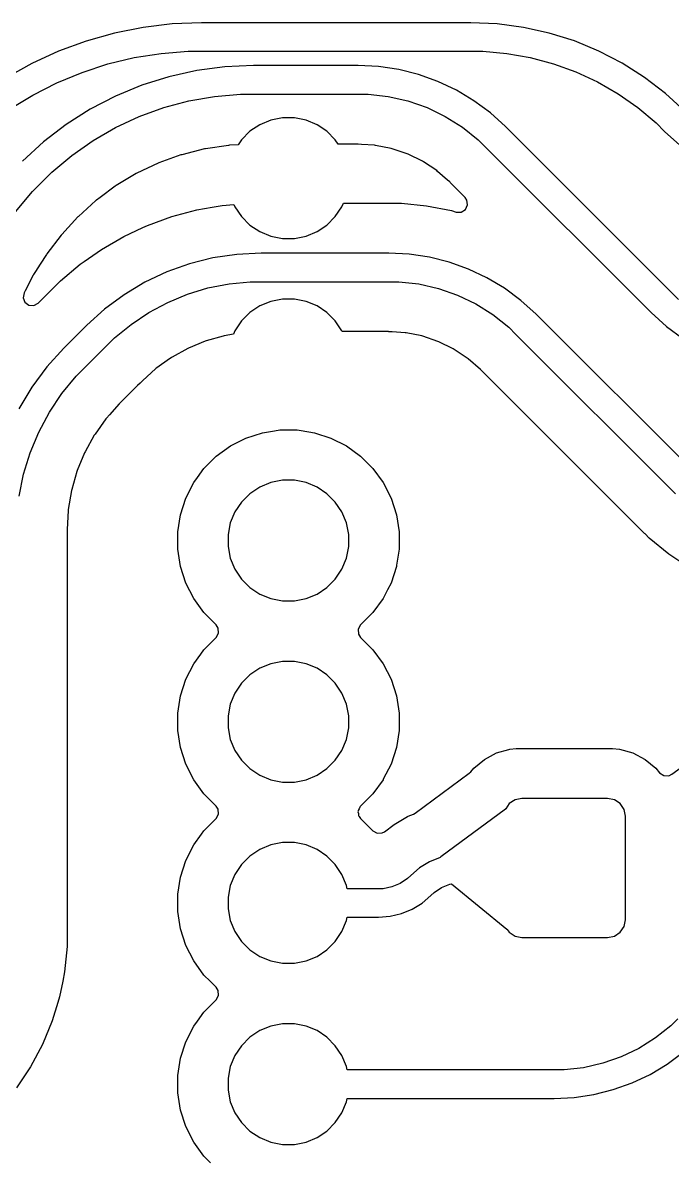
# Model space of a CAD drawing. Extents: x 86.9 to 125.9, y -129.9 to -70.9.
# Drawn here: x 95.08 to 104.18, y -86.85 to -70.9 of the extents above; entities that cross this region are included whole.
import ezdxf

# ---------------------------------------------------------------- set-up
doc = ezdxf.new("R2010")
doc.units = 0
doc.layers.add('BLACK', color=7, linetype='CONTINUOUS')

msp = doc.modelspace()

# ---------------------------------------------------------------- linework, layer by layer
at = {"layer": 'BLACK', "linetype": 'Continuous'}
for p, q in [((97.175209, -70.917139), (96.76692, -70.965461)), ((97.58603, -70.901), (97.175209, -70.917139)), ((101.357281, -70.901), (97.58603, -70.901)), ((101.357829, -70.901053), (101.357281, -70.901)), ((101.726462, -70.917147), (101.357829, -70.901053)), ((102.092834, -70.965379), (101.726462, -70.917147)), ((96.36368, -71.045668), (95.967977, -71.157266)), ((96.76692, -70.965461), (96.36368, -71.045668)), ((102.453608, -71.04536), (102.092834, -70.965379)), ((102.806039, -71.156479), (102.453608, -71.04536)), ((95.967977, -71.157266), (95.582249, -71.299567)), ((103.147444, -71.297892), (102.806039, -71.156479)), ((95.582249, -71.299567), (95.208875, -71.471693)), ((96.272294, -71.478974), (96.641819, -71.39026)), ((96.641819, -71.39026), (97.017164, -71.330813)), ((97.017164, -71.330813), (97.396017, -71.300999)), ((97.396017, -71.300999), (97.586029, -71.301)), ((97.586029, -71.301), (97.58603, -71.300999)), ((97.58603, -71.300999), (97.58603, -71.301)), ((97.58603, -71.301), (101.357281, -71.301)), ((101.357281, -71.301), (101.357282, -71.300999)), ((101.357282, -71.300999), (101.357282, -71.301)), ((101.357282, -71.301), (101.357282, -71.30103)), ((101.357282, -71.30103), (101.52476, -71.30103)), ((101.52476, -71.30103), (101.858442, -71.330222)), ((101.858442, -71.330222), (102.18831, -71.388385)), ((102.18831, -71.388385), (102.511854, -71.475077)), ((103.475225, -71.468523), (103.147444, -71.297892)), ((95.208875, -71.471693), (94.850158, -71.672583)), ((95.559773, -71.741834), (95.91087, -71.596406)), ((95.91087, -71.596406), (96.272294, -71.478974)), ((97.516121, -71.571463), (97.126684, -71.657799)), ((97.911601, -71.519398), (97.516121, -71.571463)), ((98.310113, -71.502), (97.911601, -71.519398)), ((99.77602, -71.502), (98.310113, -71.502)), ((99.776021, -71.502), (99.77602, -71.502)), ((100.062307, -71.51606), (99.776021, -71.501994)), ((99.776021, -71.501994), (99.776021, -71.502)), ((100.345836, -71.558119), (100.062307, -71.51606)), ((100.623876, -71.627766), (100.345836, -71.558119)), ((102.511854, -71.475077), (102.82661, -71.589637)), ((102.82661, -71.589637), (103.130185, -71.731195)), ((103.786886, -71.667072), (103.475225, -71.468523)), ((95.221168, -71.91436), (95.559773, -71.741834)), ((97.126684, -71.657799), (96.746254, -71.777747)), ((100.893752, -71.72433), (100.623876, -71.627766)), ((101.152863, -71.846882), (100.893752, -71.72433)), ((103.130185, -71.731195), (103.420266, -71.898673)), ((104.080057, -71.892029), (103.786886, -71.667072)), ((94.897144, -72.112921), (95.221168, -71.91436)), ((96.746254, -71.777747), (96.377725, -71.930396)), ((97.764984, -71.933753), (98.127941, -71.901999)), ((98.127941, -71.901999), (98.310112, -71.902)), ((98.310112, -71.902), (98.310113, -71.901999)), ((98.310113, -71.901999), (98.310113, -71.902)), ((98.310113, -71.902), (99.776019, -71.902)), ((99.776019, -71.902), (99.77602, -71.902)), ((99.77602, -71.902), (99.776081, -71.901994)), ((99.776081, -71.901994), (99.917582, -71.901995)), ((99.917582, -71.901995), (100.19893, -71.933697)), ((101.398714, -71.99424), (101.152863, -71.846882)), ((103.420266, -71.898673), (103.694647, -72.090795)), ((104.352505, -72.141679), (104.080057, -71.892029)), ((96.377725, -71.930396), (96.023903, -72.114584)), ((97.054247, -72.091318), (97.406175, -71.99702)), ((97.406175, -71.99702), (97.764984, -71.933753)), ((100.19893, -71.933697), (100.474958, -71.9967)), ((100.474958, -71.9967), (100.742197, -72.090212)), ((101.628939, -72.164986), (101.398714, -71.99424)), ((96.023903, -72.114584), (95.687481, -72.328908)), ((96.381668, -72.369908), (96.711876, -72.21593)), ((96.711876, -72.21593), (97.054247, -72.091318)), ((98.717685, -72.234093), (98.554258, -72.266601)), ((98.884315, -72.234093), (98.717685, -72.234093)), ((99.047742, -72.266601), (98.884315, -72.234093)), ((100.742197, -72.090212), (100.997286, -72.213057)), ((100.997286, -72.213057), (101.237017, -72.36369)), ((101.84131, -72.357466), (101.628939, -72.164986)), ((103.694647, -72.090795), (103.951239, -72.306101)), ((95.687481, -72.328908), (95.371018, -72.571738)), ((96.066137, -72.55208), (96.381668, -72.369908)), ((98.400313, -72.330367), (98.261766, -72.422941)), ((98.554258, -72.266601), (98.400313, -72.330367)), ((99.201687, -72.330367), (99.047742, -72.266601)), ((99.340234, -72.422941), (99.201687, -72.330367)), ((101.237017, -72.36369), (101.458375, -72.540218)), ((101.84132, -72.357475), (101.84131, -72.357466)), ((104.165522, -74.681678), (101.84132, -72.357475)), ((103.951239, -72.306101), (104.069664, -72.424525)), ((95.767685, -72.761058), (96.066137, -72.55208)), ((98.143941, -72.540766), (98.095653, -72.613034)), ((98.261766, -72.422941), (98.143941, -72.540766)), ((99.458059, -72.540766), (99.340234, -72.422941)), ((99.499308, -72.6025), (99.458059, -72.540766)), ((101.458375, -72.540218), (101.558476, -72.640318)), ((104.069664, -72.424525), (104.069665, -72.424525)), ((104.069665, -72.424525), (104.06967, -72.424527)), ((104.06967, -72.424527), (104.282044, -72.617014)), ((95.371018, -72.571738), (95.076924, -72.841226)), ((97.626864, -72.67069), (97.308171, -72.750518)), ((97.638797, -72.668316), (97.626864, -72.67069)), ((97.963779, -72.62011), (97.638797, -72.668316)), ((97.975881, -72.618918), (97.963779, -72.62011)), ((98.095653, -72.613034), (97.975881, -72.618918)), ((99.772052, -72.6025), (99.499308, -72.6025)), ((99.780162, -72.602766), (99.772052, -72.6025)), ((99.826187, -72.605782), (99.780162, -72.602766)), ((100.005501, -72.617536), (99.826187, -72.605782)), ((100.021573, -72.619652), (100.005501, -72.617536)), ((100.239174, -72.662936), (100.021573, -72.619652)), ((100.254827, -72.667131), (100.239174, -72.662936)), ((100.464917, -72.738448), (100.254827, -72.667131)), ((101.558476, -72.640318), (101.558477, -72.640318)), ((101.558477, -72.640318), (103.882681, -74.964521)), ((95.488582, -72.995254), (95.767685, -72.761058)), ((96.975967, -72.869381), (96.678959, -73.009855)), ((96.987187, -72.864734), (96.975967, -72.869381)), ((97.296541, -72.754045), (96.987187, -72.864734)), ((97.308171, -72.750518), (97.296541, -72.754045)), ((100.479889, -72.74465), (100.464917, -72.738448)), ((100.678872, -72.842778), (100.479889, -72.74465)), ((100.692912, -72.850885), (100.678872, -72.842778)), ((100.877379, -72.974141), (100.692912, -72.850885)), ((95.359779, -73.124057), (95.488582, -72.995254)), ((96.668242, -73.015583), (96.386447, -73.184485)), ((96.678959, -73.009855), (96.668242, -73.015583)), ((100.890233, -72.984003), (100.877379, -72.974141)), ((101.029578, -73.106205), (100.890233, -72.984003)), ((95.216544, -73.267292), (95.359767, -73.124077)), ((95.359766, -73.124076), (95.359768, -73.124073)), ((95.359767, -73.124077), (95.359766, -73.124076)), ((95.359768, -73.124073), (95.35977, -73.124072)), ((95.35977, -73.124071), (95.359779, -73.124057)), ((95.35977, -73.124072), (95.35977, -73.124071)), ((96.376332, -73.191243), (96.164156, -73.348603)), ((96.386447, -73.184485), (96.376332, -73.191243)), ((101.060102, -73.132974), (101.029578, -73.106205)), ((101.066024, -73.138521), (101.060102, -73.132974)), ((101.276106, -73.348603), (101.066024, -73.138521)), ((94.956153, -73.577597), (95.216544, -73.267292)), ((96.164156, -73.348603), (96.112439, -73.386959)), ((101.301675, -73.385781), (101.276106, -73.348603)), ((96.103033, -73.394679), (95.859397, -73.615498)), ((96.112439, -73.386959), (96.103033, -73.394679)), ((97.517653, -73.525108), (97.733306, -73.48708)), ((97.733306, -73.48708), (97.874856, -73.462119)), ((97.874856, -73.462119), (98.037772, -73.447863)), ((98.037772, -73.447863), (98.051367, -73.480687)), ((98.051367, -73.480687), (98.143941, -73.619234)), ((99.458059, -73.619234), (99.550633, -73.480687)), ((99.550633, -73.480687), (99.571421, -73.4305)), ((99.571421, -73.4305), (100.153657, -73.4305)), ((100.153657, -73.4305), (100.153678, -73.430494)), ((100.153678, -73.430494), (100.382924, -73.430494)), ((100.382924, -73.430494), (100.737017, -73.465372)), ((100.737017, -73.465372), (100.737029, -73.465374)), ((100.737029, -73.465374), (101.085977, -73.534787)), ((101.28141, -73.51832), (101.311001, -73.455026)), ((101.311001, -73.455026), (101.301675, -73.385781)), ((95.85125, -73.6236), (95.62661, -73.868739)), ((95.859397, -73.615498), (95.85125, -73.6236)), ((96.826466, -73.743046), (97.16728, -73.618995)), ((97.16728, -73.618995), (97.167311, -73.618986)), ((97.167311, -73.618986), (97.517636, -73.525112)), ((97.517636, -73.525112), (97.517646, -73.525109)), ((97.517646, -73.525109), (97.517653, -73.525108)), ((98.143941, -73.619234), (98.261766, -73.737059)), ((99.340234, -73.737059), (99.458059, -73.619234)), ((101.085977, -73.534787), (101.085982, -73.534788)), ((101.085982, -73.534788), (101.085985, -73.534789)), ((101.085985, -73.534789), (101.15243, -73.554945)), ((101.15243, -73.554945), (101.222297, -73.555568)), ((101.222297, -73.555568), (101.28141, -73.51832)), ((96.497725, -73.896344), (96.762371, -73.772934)), ((96.762371, -73.772934), (96.82646, -73.743048)), ((96.82646, -73.743048), (96.826466, -73.743046)), ((98.261766, -73.737059), (98.400313, -73.829633)), ((98.400313, -73.829633), (98.554258, -73.893399)), ((99.047742, -73.893399), (99.201687, -73.829633)), ((99.201687, -73.829633), (99.340234, -73.737059)), ((95.619656, -73.877026), (95.417077, -74.141018)), ((95.62661, -73.868739), (95.619656, -73.877026)), ((96.183605, -74.077705), (96.497725, -73.896344)), ((98.554258, -73.893399), (98.717685, -73.925907)), ((98.717685, -73.925907), (98.884315, -73.925907)), ((98.884315, -73.925907), (99.047742, -73.893399)), ((95.417077, -74.141018), (95.410872, -74.14988)), ((95.940784, -74.247734), (96.183605, -74.077705)), ((98.079079, -74.147632), (97.743858, -74.197361)), ((98.417561, -74.131), (98.079079, -74.147632)), ((98.417562, -74.131), (98.417561, -74.131)), ((98.417563, -74.131), (98.417562, -74.131)), ((100.205019, -74.131), (98.417563, -74.131)), ((100.20502, -74.131), (100.205019, -74.131)), ((100.491306, -74.14506), (100.20502, -74.130994)), ((100.20502, -74.130994), (100.20502, -74.131)), ((100.774835, -74.187119), (100.491306, -74.14506)), ((95.323255, -74.287404), (95.257626, -74.390417)), ((95.410872, -74.14988), (95.323255, -74.287404)), ((95.608629, -74.518908), (95.886483, -74.285757)), ((95.886483, -74.285757), (95.940784, -74.247734)), ((97.415125, -74.279708), (97.096047, -74.39388)), ((97.743858, -74.197361), (97.415125, -74.279708)), ((101.052876, -74.256766), (100.774835, -74.187119)), ((101.322751, -74.35333), (101.052876, -74.256766)), ((95.226671, -74.439882), (95.113393, -74.657477)), ((95.230697, -74.435291), (95.226671, -74.439882)), ((95.232079, -74.430515), (95.230697, -74.435291)), ((95.257626, -74.390417), (95.232079, -74.430515)), ((97.096047, -74.39388), (96.789695, -74.538778)), ((101.581862, -74.475881), (101.322751, -74.35333)), ((95.295836, -74.831663), (95.54718, -74.580319)), ((95.54718, -74.580319), (95.547598, -74.579939)), ((95.547598, -74.579939), (95.608629, -74.518908)), ((96.789695, -74.538778), (96.499021, -74.713005)), ((97.387704, -74.706027), (97.674782, -74.61894)), ((97.674782, -74.61894), (97.969014, -74.56041)), ((97.969014, -74.56041), (98.267567, -74.531002)), ((98.267567, -74.531002), (98.417565, -74.531)), ((98.417565, -74.531), (100.205018, -74.531)), ((100.205018, -74.531), (100.205019, -74.531)), ((100.205019, -74.531), (100.20508, -74.530994)), ((100.20508, -74.530994), (100.346581, -74.530995)), ((100.346581, -74.530995), (100.627929, -74.562697)), ((100.627929, -74.562697), (100.903958, -74.6257)), ((100.903958, -74.6257), (101.171197, -74.719212)), ((101.827714, -74.623239), (101.581862, -74.475881)), ((102.057938, -74.793985), (101.827714, -74.623239)), ((95.098167, -74.686723), (95.08467, -74.755277)), ((95.08467, -74.755277), (95.11038, -74.820245)), ((95.113393, -74.657477), (95.098167, -74.686723)), ((96.499021, -74.713005), (96.226825, -74.914884)), ((97.110544, -74.820834), (97.387704, -74.706027)), ((98.717685, -74.774093), (98.554258, -74.806601)), ((98.884315, -74.774093), (98.717685, -74.774093)), ((99.047742, -74.806601), (98.884315, -74.774093)), ((101.171197, -74.719212), (101.426286, -74.842057)), ((104.165525, -74.681681), (104.165522, -74.681678)), ((104.165526, -74.681681), (104.165525, -74.681681)), ((104.265626, -74.781781), (104.165526, -74.681681)), ((95.11038, -74.820245), (95.167132, -74.860999)), ((95.167132, -74.860999), (95.236908, -74.864602)), ((95.236908, -74.864602), (95.295836, -74.831663)), ((96.226825, -74.914884), (95.976132, -75.142102)), ((96.845971, -74.962255), (97.110544, -74.820834)), ((98.400313, -74.870367), (98.261766, -74.962941)), ((98.554258, -74.806601), (98.400313, -74.870367)), ((99.201687, -74.870367), (99.047742, -74.806601)), ((99.340234, -74.962941), (99.201687, -74.870367)), ((101.426286, -74.842057), (101.666017, -74.99269)), ((102.270318, -74.986475), (102.057938, -74.793985)), ((96.596535, -75.128926), (96.845971, -74.962255)), ((98.143941, -75.080766), (98.051367, -75.219313)), ((98.261766, -74.962941), (98.143941, -75.080766)), ((99.458059, -75.080766), (99.340234, -74.962941)), ((99.550633, -75.219313), (99.458059, -75.080766)), ((101.666017, -74.99269), (101.887375, -75.169217)), ((102.270321, -74.986477), (102.270318, -74.986474)), ((102.270318, -74.986474), (102.270318, -74.986475)), ((104.505522, -77.221678), (102.270321, -74.986477)), ((103.882681, -74.964521), (103.882683, -74.964525)), ((103.882683, -74.964525), (103.882683, -74.964524)), ((103.882683, -74.964524), (104.095063, -75.157013)), ((95.975704, -75.142454), (95.656546, -75.461611)), ((95.975706, -75.142451), (95.975704, -75.142454)), ((95.975707, -75.142451), (95.975706, -75.142451)), ((95.975708, -75.14245), (95.975707, -75.142451)), ((95.976132, -75.142102), (95.975708, -75.14245)), ((96.364635, -75.319245), (96.596535, -75.128926)), ((98.051367, -75.219313), (98.031563, -75.267125)), ((99.555681, -75.2315), (99.550633, -75.219313)), ((100.201052, -75.2315), (99.555681, -75.2315)), ((100.209162, -75.231766), (100.201052, -75.2315)), ((100.255187, -75.234782), (100.209162, -75.231766)), ((100.434501, -75.246536), (100.255187, -75.234782)), ((100.450573, -75.248652), (100.434501, -75.246536)), ((100.668173, -75.291936), (100.450573, -75.248652)), ((101.887375, -75.169217), (101.987476, -75.269318)), ((104.095063, -75.157013), (104.325288, -75.327759)), ((96.258571, -75.425311), (96.364635, -75.319245)), ((97.63407, -75.3662), (97.403173, -75.461845)), ((97.647177, -75.361614), (97.63407, -75.3662)), ((97.887335, -75.292423), (97.647177, -75.361614)), ((97.900886, -75.289329), (97.887335, -75.292423)), ((98.031563, -75.267125), (97.900886, -75.289329)), ((100.683827, -75.296131), (100.668173, -75.291936)), ((100.893917, -75.367447), (100.683827, -75.296131)), ((100.908887, -75.373649), (100.893917, -75.367447)), ((101.107872, -75.471777), (100.908887, -75.373649)), ((101.987476, -75.269318), (101.98748, -75.26932)), ((101.98748, -75.26932), (104.222681, -77.504521)), ((95.656544, -75.461614), (95.419041, -75.723665)), ((95.656546, -75.461611), (95.656543, -75.461614)), ((95.656543, -75.461614), (95.656544, -75.461614)), ((95.939391, -75.744452), (96.258549, -75.425293)), ((96.258549, -75.425293), (96.258552, -75.425291)), ((96.258552, -75.425291), (96.258571, -75.425311)), ((97.390645, -75.467878), (97.171912, -75.58877)), ((97.403173, -75.461845), (97.390645, -75.467878)), ((101.121912, -75.479885), (101.107872, -75.471777)), ((101.306379, -75.603141), (101.121912, -75.479885)), ((95.419041, -75.723665), (95.208368, -76.007733)), ((96.956317, -75.74079), (96.945445, -75.74946)), ((97.136399, -75.613012), (96.956317, -75.74079)), ((97.16014, -75.596166), (97.136399, -75.613012)), ((97.171912, -75.58877), (97.16014, -75.596166)), ((101.319232, -75.613003), (101.306379, -75.603141)), ((101.489117, -75.761988), (101.319232, -75.613003)), ((95.6284, -76.099087), (95.828097, -75.855749)), ((95.828097, -75.855749), (95.939391, -75.744453)), ((95.939391, -75.744453), (95.939391, -75.744452)), ((96.945445, -75.74946), (96.756135, -75.91864)), ((101.495007, -75.767505), (101.489117, -75.761988)), ((103.790068, -78.062567), (101.495007, -75.767505)), ((95.208368, -76.007733), (95.026552, -76.311083)), ((96.686831, -75.987669), (96.437196, -76.237304)), ((96.686853, -75.987649), (96.686831, -75.987669)), ((96.722529, -75.951972), (96.686853, -75.987649)), ((96.72253, -75.95197), (96.722529, -75.951972)), ((96.751082, -75.923418), (96.72253, -75.95197)), ((96.756135, -75.91864), (96.751082, -75.923418)), ((95.453516, -76.360827), (95.6284, -76.099087)), ((95.305128, -76.638448), (95.453516, -76.360827)), ((96.432416, -76.242359), (96.29507, -76.396054)), ((96.437196, -76.237304), (96.432416, -76.242359)), ((96.243643, -76.45477), (96.092478, -76.667822)), ((96.252303, -76.443911), (96.243643, -76.45477)), ((96.29507, -76.396054), (96.252303, -76.443911)), ((95.184667, -76.929277), (95.305128, -76.638448)), ((96.081853, -76.684146), (95.952803, -76.917651)), ((96.08925, -76.672372), (96.081853, -76.684146)), ((96.092478, -76.667822), (96.08925, -76.672372)), ((98.205815, -76.723096), (98.437924, -76.647679)), ((98.437924, -76.647679), (98.437926, -76.647678)), ((98.437926, -76.647678), (98.437928, -76.647678)), ((98.437928, -76.647678), (98.606231, -76.621021)), ((98.606231, -76.621021), (98.678973, -76.6095)), ((98.678973, -76.6095), (98.923027, -76.6095)), ((98.923027, -76.6095), (98.978907, -76.61835)), ((98.978907, -76.61835), (99.164073, -76.647678)), ((99.164073, -76.647678), (99.396188, -76.723097)), ((97.790924, -76.977339), (97.988358, -76.833896)), ((97.988358, -76.833896), (97.988359, -76.833895)), ((97.988359, -76.833895), (97.988361, -76.833894)), ((97.988361, -76.833894), (98.205815, -76.723096)), ((99.396188, -76.723097), (99.613643, -76.833896)), ((99.613643, -76.833896), (99.811077, -76.977339)), ((95.093291, -77.230512), (95.184667, -76.929277)), ((95.946769, -76.930179), (95.844667, -77.176682)), ((95.952803, -76.917651), (95.946769, -76.930179)), ((97.618344, -77.149918), (97.790919, -76.977343)), ((97.790919, -76.977343), (97.790924, -76.977339)), ((99.811077, -76.977339), (99.811082, -76.977343)), ((99.811082, -76.977343), (99.983657, -77.149918)), ((95.844667, -77.176682), (95.840075, -77.189807)), ((97.527883, -77.274428), (97.61834, -77.149923)), ((97.61834, -77.149923), (97.618344, -77.149918)), ((99.983657, -77.149918), (99.983661, -77.149923)), ((99.983661, -77.149923), (100.127104, -77.347357)), ((95.031881, -77.539253), (95.093291, -77.230512)), ((95.840075, -77.189807), (95.766218, -77.446178)), ((97.474894, -77.347361), (97.527883, -77.274428)), ((98.717685, -77.314093), (98.554258, -77.346601)), ((98.884315, -77.314093), (98.717685, -77.314093)), ((99.047742, -77.346601), (98.884315, -77.314093)), ((95.763124, -77.459735), (95.718435, -77.722764)), ((95.766218, -77.446178), (95.763124, -77.459735)), ((97.364096, -77.564815), (97.474894, -77.347361)), ((98.400313, -77.410367), (98.261766, -77.502941)), ((98.554258, -77.346601), (98.400313, -77.410367)), ((99.201687, -77.410367), (99.047742, -77.346601)), ((99.340234, -77.502941), (99.201687, -77.410367)), ((100.127104, -77.347357), (100.237903, -77.564812)), ((97.288679, -77.796924), (97.364096, -77.564815)), ((98.143941, -77.620766), (98.051367, -77.759313)), ((98.261766, -77.502941), (98.143941, -77.620766)), ((99.458059, -77.620766), (99.340234, -77.502941)), ((99.550633, -77.759313), (99.458059, -77.620766)), ((100.237903, -77.564812), (100.313322, -77.796927)), ((95.716878, -77.736582), (95.701695, -78.006976)), ((95.718435, -77.722764), (95.716878, -77.736582)), ((97.2505, -78.037973), (97.288679, -77.796924)), ((98.051367, -77.759313), (97.987601, -77.913258)), ((99.614399, -77.913258), (99.550633, -77.759313)), ((100.313322, -77.796927), (100.3515, -78.037973)), ((97.987601, -77.913258), (97.955093, -78.076685)), ((99.646907, -78.076685), (99.614399, -77.913258)), ((95.701695, -78.006976), (95.7015, -78.013928)), ((95.7015, -78.013928), (95.7015, -83.621656)), ((97.2505, -78.282027), (97.2505, -78.037973)), ((97.955093, -78.076685), (97.955093, -78.243315)), ((99.646907, -78.243315), (99.646907, -78.076685)), ((100.3515, -78.037973), (100.3515, -78.282026)), ((103.790071, -78.062568), (103.790068, -78.062567)), ((103.795027, -78.067525), (103.790071, -78.062568)), ((103.795045, -78.06754), (103.795027, -78.067525)), ((103.853152, -78.125648), (103.795045, -78.06754)), ((104.128191, -78.351367), (103.853152, -78.125648)), ((97.288679, -78.523076), (97.2505, -78.282027)), ((97.955093, -78.243315), (97.987601, -78.406742)), ((99.614399, -78.406742), (99.646907, -78.243315)), ((100.3515, -78.282026), (100.316163, -78.505136)), ((97.987601, -78.406742), (98.051367, -78.560687)), ((99.550633, -78.560687), (99.614399, -78.406742)), ((104.42403, -78.54904), (104.128191, -78.351367)), ((97.364096, -78.755185), (97.288679, -78.523076)), ((98.051367, -78.560687), (98.143941, -78.699234)), ((99.458059, -78.699234), (99.550633, -78.560687)), ((100.313321, -78.523076), (100.237904, -78.755185)), ((100.316163, -78.505136), (100.313321, -78.523076)), ((97.474894, -78.972639), (97.364096, -78.755185)), ((98.143941, -78.699234), (98.261766, -78.817059)), ((99.340234, -78.817059), (99.458059, -78.699234)), ((100.237904, -78.755185), (100.188103, -78.852926)), ((98.261766, -78.817059), (98.400313, -78.909633)), ((98.400313, -78.909633), (98.554258, -78.973399)), ((99.047742, -78.973399), (99.201687, -78.909633)), ((99.201687, -78.909633), (99.340234, -78.817059)), ((100.188103, -78.852926), (100.127104, -78.972642)), ((97.618345, -79.170083), (97.474894, -78.972639)), ((98.554258, -78.973399), (98.717685, -79.005907)), ((98.717685, -79.005907), (98.884315, -79.005907)), ((98.884315, -79.005907), (99.047742, -78.973399)), ((100.127104, -78.972642), (99.983661, -79.170076)), ((97.742508, -79.294246), (97.618345, -79.170083)), ((99.983657, -79.170081), (99.811419, -79.342319)), ((99.983661, -79.170076), (99.983657, -79.170081)), ((97.790581, -79.342319), (97.742508, -79.294246)), ((97.819082, -79.386666), (97.790581, -79.342319)), ((97.824066, -79.456358), (97.819082, -79.386666)), ((99.811419, -79.342319), (99.777934, -79.403642)), ((99.777934, -79.403642), (99.782918, -79.473334)), ((97.618344, -79.689918), (97.790581, -79.517681)), ((97.790581, -79.517681), (97.824066, -79.456358)), ((99.782918, -79.473334), (99.811419, -79.517681)), ((99.811419, -79.517681), (99.983657, -79.689918)), ((97.573046, -79.752266), (97.61834, -79.689923)), ((97.61834, -79.689923), (97.618344, -79.689918)), ((99.983657, -79.689918), (99.983661, -79.689923)), ((99.983661, -79.689923), (100.127104, -79.887357)), ((97.364096, -80.104815), (97.474894, -79.887361)), ((97.474894, -79.887361), (97.573046, -79.752266)), ((98.554258, -79.886601), (98.400313, -79.950367)), ((98.717685, -79.854093), (98.554258, -79.886601)), ((98.884315, -79.854093), (98.717685, -79.854093)), ((99.047742, -79.886601), (98.884315, -79.854093)), ((99.201687, -79.950367), (99.047742, -79.886601)), ((100.127104, -79.887357), (100.237903, -80.104812)), ((98.261766, -80.042941), (98.143941, -80.160766)), ((98.400313, -79.950367), (98.261766, -80.042941)), ((99.340234, -80.042941), (99.201687, -79.950367)), ((99.458059, -80.160766), (99.340234, -80.042941)), ((97.288679, -80.336924), (97.364096, -80.104815)), ((98.143941, -80.160766), (98.051367, -80.299313)), ((99.550633, -80.299313), (99.458059, -80.160766)), ((100.237903, -80.104812), (100.313322, -80.336927)), ((97.2505, -80.577973), (97.288679, -80.336924)), ((98.051367, -80.299313), (97.987601, -80.453258)), ((99.614399, -80.453258), (99.550633, -80.299313)), ((100.313322, -80.336927), (100.3515, -80.577973)), ((97.987601, -80.453258), (97.955093, -80.616685)), ((99.646907, -80.616685), (99.614399, -80.453258)), ((97.2505, -80.822027), (97.2505, -80.577973)), ((97.955093, -80.616685), (97.955093, -80.783315)), ((99.646907, -80.783315), (99.646907, -80.616685)), ((100.3515, -80.577973), (100.3515, -80.822026)), ((97.288679, -81.063076), (97.2505, -80.822027)), ((97.955093, -80.783315), (97.987601, -80.946742)), ((99.614399, -80.946742), (99.646907, -80.783315)), ((100.3515, -80.822026), (100.314016, -81.058693)), ((97.987601, -80.946742), (98.051367, -81.100687)), ((99.550633, -81.100687), (99.614399, -80.946742)), ((97.364096, -81.295185), (97.288679, -81.063076)), ((98.051367, -81.100687), (98.143941, -81.239234)), ((99.458059, -81.239234), (99.550633, -81.100687)), ((100.313321, -81.063076), (100.237904, -81.295185)), ((100.314016, -81.058693), (100.313321, -81.063076)), ((101.588235, -81.204812), (101.716595, -81.137762)), ((101.716595, -81.137762), (101.887938, -81.088735)), ((101.887938, -81.088735), (101.902448, -81.084583)), ((101.902448, -81.084583), (101.902449, -81.084582)), ((101.902449, -81.084582), (101.902452, -81.084582)), ((101.902452, -81.084582), (101.991338, -81.07668)), ((101.991338, -81.07668), (102.015862, -81.0745)), ((102.015862, -81.0745), (103.326138, -81.0745)), ((103.326138, -81.0745), (103.338401, -81.07559)), ((103.338401, -81.07559), (103.439549, -81.084582)), ((103.439549, -81.084582), (103.625406, -81.137762)), ((103.625406, -81.137762), (103.79675, -81.227265)), ((97.474894, -81.512639), (97.364096, -81.295185)), ((98.143941, -81.239234), (98.261766, -81.357059)), ((99.340234, -81.357059), (99.458059, -81.239234)), ((100.237904, -81.295185), (100.130213, -81.506542)), ((101.395429, -81.349429), (101.545249, -81.227266)), ((101.545249, -81.227266), (101.588235, -81.204812)), ((103.79675, -81.227265), (103.946572, -81.349429)), ((104.168767, -81.43664), (104.358357, -81.298896)), ((98.261766, -81.357059), (98.400313, -81.449633)), ((98.400313, -81.449633), (98.554258, -81.513399)), ((99.047742, -81.513399), (99.201687, -81.449633)), ((99.201687, -81.449633), (99.340234, -81.357059)), ((100.577941, -81.979719), (101.332193, -81.420923)), ((101.332193, -81.420923), (101.354478, -81.39965)), ((101.354478, -81.39965), (101.395429, -81.349429)), ((103.946572, -81.349429), (103.999781, -81.414684)), ((103.999781, -81.414684), (104.057402, -81.4542)), ((104.057402, -81.4542), (104.12724, -81.456291)), ((104.12724, -81.456291), (104.168767, -81.43664)), ((97.618345, -81.710083), (97.474894, -81.512639)), ((98.554258, -81.513399), (98.717685, -81.545907)), ((98.717685, -81.545907), (98.884315, -81.545907)), ((98.884315, -81.545907), (99.047742, -81.513399)), ((100.127104, -81.512642), (99.983661, -81.710076)), ((100.130213, -81.506542), (100.127104, -81.512642)), ((97.720619, -81.812357), (97.618345, -81.710083)), ((99.983657, -81.710081), (99.811419, -81.882319)), ((99.983661, -81.710076), (99.983657, -81.710081)), ((101.975329, -81.79403), (101.894223, -81.848223)), ((102.071, -81.775), (101.975329, -81.79403)), ((103.271, -81.775), (102.071, -81.775)), ((103.366671, -81.79403), (103.271, -81.775)), ((103.447777, -81.848223), (103.366671, -81.79403)), ((97.790581, -81.882319), (97.720619, -81.812357)), ((97.819082, -81.926666), (97.790581, -81.882319)), ((97.824066, -81.996358), (97.819082, -81.926666)), ((99.77858, -81.952671), (99.775416, -81.961154)), ((99.775416, -81.961154), (99.781033, -81.986974)), ((99.790599, -81.920449), (99.777934, -81.943642)), ((99.777934, -81.943642), (99.77858, -81.952671)), ((99.799833, -81.89569), (99.790599, -81.920449)), ((99.807081, -81.890264), (99.799833, -81.89569)), ((99.811419, -81.882319), (99.807081, -81.890264)), ((101.839043, -81.92344), (100.93474, -82.593403)), ((101.840636, -81.92226), (101.839043, -81.92344)), ((101.845903, -81.920539), (101.840636, -81.92226)), ((101.894223, -81.848223), (101.845903, -81.920539)), ((103.50197, -81.929329), (103.447777, -81.848223)), ((103.521, -82.025), (103.50197, -81.929329)), ((97.618344, -82.229918), (97.790581, -82.057681)), ((97.790581, -82.057681), (97.824066, -81.996358)), ((99.781033, -81.986974), (99.782918, -82.013334)), ((99.782918, -82.013334), (99.788737, -82.022387)), ((99.788737, -82.022387), (99.790268, -82.029427)), ((99.790268, -82.029427), (99.811419, -82.057681)), ((99.811419, -82.057681), (99.984237, -82.230498)), ((100.280405, -82.139138), (100.469756, -82.029815)), ((100.469756, -82.029815), (100.477583, -82.025296)), ((100.477583, -82.025296), (100.477589, -82.025293)), ((100.477589, -82.025293), (100.477592, -82.025292)), ((100.477592, -82.025292), (100.55158, -81.994644)), ((100.55158, -81.994644), (100.577941, -81.979719)), ((103.521, -83.475), (103.521, -82.025)), ((97.474894, -82.427361), (97.583589, -82.277754)), ((97.583589, -82.277754), (97.61834, -82.229923)), ((97.61834, -82.229923), (97.618344, -82.229918)), ((99.984237, -82.230498), (100.04556, -82.263983)), ((100.04556, -82.263983), (100.115252, -82.258999)), ((100.115252, -82.258999), (100.147405, -82.241192)), ((100.147405, -82.241192), (100.280387, -82.13915)), ((100.280387, -82.13915), (100.280405, -82.139138)), ((97.364096, -82.644815), (97.474894, -82.427361)), ((98.554258, -82.426601), (98.400313, -82.490367)), ((98.717685, -82.394093), (98.554258, -82.426601)), ((98.884315, -82.394093), (98.717685, -82.394093)), ((99.047742, -82.426601), (98.884315, -82.394093)), ((99.201687, -82.490367), (99.047742, -82.426601)), ((98.261766, -82.582941), (98.143941, -82.700766)), ((98.400313, -82.490367), (98.261766, -82.582941)), ((99.340234, -82.582941), (99.201687, -82.490367)), ((99.458059, -82.700766), (99.340234, -82.582941)), ((100.930872, -82.59985), (100.927192, -82.600734)), ((100.93474, -82.593403), (100.930872, -82.59985)), ((97.288679, -82.876924), (97.364096, -82.644815)), ((98.143941, -82.700766), (98.051367, -82.839313)), ((99.550633, -82.839313), (99.458059, -82.700766)), ((100.638257, -82.747956), (100.514629, -82.853545)), ((100.776931, -82.662976), (100.638257, -82.747956)), ((100.927192, -82.600734), (100.776931, -82.662976)), ((97.2505, -83.117973), (97.288679, -82.876924)), ((98.051367, -82.839313), (97.987601, -82.993258)), ((99.614399, -82.993258), (99.550633, -82.839313)), ((100.470247, -82.897901), (100.366, -82.967557)), ((100.514573, -82.853573), (100.470247, -82.897901)), ((100.514579, -82.853579), (100.514573, -82.853573)), ((100.514629, -82.853545), (100.514579, -82.853579)), ((97.987601, -82.993258), (97.955093, -83.156685)), ((99.623697, -83.04), (99.614399, -82.993258)), ((100.064514, -83.04), (99.623697, -83.04)), ((100.127202, -83.039999), (100.064514, -83.04)), ((100.250169, -83.015537), (100.127202, -83.039999)), ((100.366, -82.967557), (100.250169, -83.015537)), ((100.841753, -83.092099), (100.946, -83.022443)), ((100.946, -83.022443), (101.061832, -82.974462)), ((101.061832, -82.974462), (101.082796, -82.970291)), ((101.082796, -82.970291), (101.861883, -83.609141)), ((97.2505, -83.362027), (97.2505, -83.117973)), ((97.955093, -83.156685), (97.955093, -83.323315)), ((100.673743, -83.242043), (100.797372, -83.136454)), ((100.797372, -83.136454), (100.797421, -83.136421)), ((100.797421, -83.136421), (100.797427, -83.136427)), ((100.797427, -83.136427), (100.841753, -83.092099)), ((97.288679, -83.603076), (97.2505, -83.362027)), ((97.955093, -83.323315), (97.987601, -83.486742)), ((100.226662, -83.427236), (100.384809, -83.389266)), ((100.384809, -83.389266), (100.535069, -83.327024)), ((100.535069, -83.327024), (100.673743, -83.242043)), ((97.987601, -83.486742), (98.051367, -83.640687)), ((99.550633, -83.640687), (99.614399, -83.486742)), ((99.614399, -83.486742), (99.623697, -83.44)), ((99.623697, -83.44), (100.064518, -83.44)), ((100.064518, -83.44), (100.064521, -83.439999)), ((100.064521, -83.439999), (100.064522, -83.44)), ((100.064522, -83.44), (100.226662, -83.427236)), ((103.50197, -83.570671), (103.521, -83.475)), ((95.7015, -83.621656), (95.701505, -83.621673)), ((95.701505, -83.621673), (95.701505, -83.850921)), ((97.364096, -83.835185), (97.288679, -83.603076)), ((98.051367, -83.640687), (98.143941, -83.779234)), ((99.458059, -83.779234), (99.550633, -83.640687)), ((101.861883, -83.609141), (101.866712, -83.610603)), ((101.866712, -83.610603), (101.894223, -83.651777)), ((101.894223, -83.651777), (101.975329, -83.70597)), ((101.975329, -83.70597), (102.071, -83.725)), ((103.271, -83.725), (103.366671, -83.70597)), ((103.366671, -83.70597), (103.447777, -83.651777)), ((103.447777, -83.651777), (103.50197, -83.570671)), ((95.701505, -83.850921), (95.666627, -84.205014)), ((97.474894, -84.052639), (97.364096, -83.835185)), ((98.143941, -83.779234), (98.261766, -83.897059)), ((99.340234, -83.897059), (99.458059, -83.779234)), ((102.071, -83.725), (103.271, -83.725)), ((98.261766, -83.897059), (98.400313, -83.989633)), ((98.400313, -83.989633), (98.554258, -84.053399)), ((99.047742, -84.053399), (99.201687, -83.989633)), ((99.201687, -83.989633), (99.340234, -83.897059)), ((97.618345, -84.250083), (97.474894, -84.052639)), ((98.554258, -84.053399), (98.717685, -84.085907)), ((98.717685, -84.085907), (98.884315, -84.085907)), ((98.884315, -84.085907), (99.047742, -84.053399)), ((95.640326, -84.337237), (95.597212, -84.55398)), ((95.666625, -84.205026), (95.640326, -84.337237)), ((95.666627, -84.205014), (95.666625, -84.205026)), ((97.705499, -84.337237), (97.618345, -84.250083)), ((97.790581, -84.422319), (97.705499, -84.337237)), ((97.819082, -84.466666), (97.790581, -84.422319)), ((97.824066, -84.536358), (97.819082, -84.466666)), ((95.571968, -84.637196), (95.493927, -84.894464)), ((95.597212, -84.55398), (95.571968, -84.637196)), ((97.618344, -84.769918), (97.790581, -84.597681)), ((97.790581, -84.597681), (97.824066, -84.536358)), ((97.527333, -84.895185), (97.61834, -84.769923)), ((97.61834, -84.769923), (97.618344, -84.769918)), ((95.493927, -84.894464), (95.357765, -85.223182)), ((97.364096, -85.184815), (97.474894, -84.967361)), ((97.474894, -84.967361), (97.527333, -84.895185)), ((98.554258, -84.966601), (98.400313, -85.030367)), ((98.717685, -84.934093), (98.554258, -84.966601)), ((98.884315, -84.934093), (98.717685, -84.934093)), ((99.047742, -84.966601), (98.884315, -84.934093)), ((99.201687, -85.030367), (99.047742, -84.966601)), ((104.157451, -84.960715), (103.942658, -85.132007)), ((104.254563, -84.863603), (104.157451, -84.960715)), ((98.261766, -85.122941), (98.143941, -85.240766)), ((98.400313, -85.030367), (98.261766, -85.122941)), ((99.340234, -85.122941), (99.201687, -85.030367)), ((99.458059, -85.240766), (99.340234, -85.122941)), ((103.942658, -85.132007), (103.710036, -85.278172)), ((95.357763, -85.223187), (95.190048, -85.536958)), ((95.357765, -85.223182), (95.357763, -85.223187)), ((97.288679, -85.416924), (97.364096, -85.184815)), ((98.143941, -85.240766), (98.051367, -85.379313)), ((99.550633, -85.379313), (99.458059, -85.240766)), ((103.710036, -85.278172), (103.462512, -85.397373)), ((97.2505, -85.657973), (97.288679, -85.416924)), ((98.051367, -85.379313), (97.987601, -85.533258)), ((99.614399, -85.533258), (99.550633, -85.379313)), ((103.462512, -85.397373), (103.203198, -85.48811)), ((104.10615, -85.500365), (104.330482, -85.333989)), ((95.190037, -85.536976), (94.992374, -85.8328)), ((95.190048, -85.536958), (95.190037, -85.536976)), ((97.987601, -85.533258), (97.955093, -85.696685)), ((99.623697, -85.58), (99.614399, -85.533258)), ((102.524985, -85.58), (99.623697, -85.58)), ((102.524986, -85.58), (102.524985, -85.58)), ((102.662352, -85.580001), (102.524986, -85.58)), ((102.935355, -85.549242), (102.662352, -85.580001)), ((103.203198, -85.48811), (102.935355, -85.549242)), ((103.86659, -85.643951), (104.10615, -85.500365)), ((97.2505, -85.902027), (97.2505, -85.657973)), ((97.955093, -85.696685), (97.955093, -85.863315)), ((103.351141, -85.857455), (103.61411, -85.763364)), ((103.61411, -85.763364), (103.86659, -85.643951)), ((97.288679, -86.143076), (97.2505, -85.902027)), ((97.955093, -85.863315), (97.987601, -86.026742)), ((102.803943, -85.966297), (103.080215, -85.925317)), ((103.080215, -85.925317), (103.351141, -85.857455)), ((97.987601, -86.026742), (98.051367, -86.180687)), ((99.550633, -86.180687), (99.614399, -86.026742)), ((99.614399, -86.026742), (99.623697, -85.98)), ((99.623697, -85.98), (102.524984, -85.98)), ((102.524984, -85.98), (102.524985, -85.98)), ((102.524985, -85.98), (102.524986, -85.979999)), ((102.524986, -85.979999), (102.803943, -85.966297)), ((97.364096, -86.375185), (97.288679, -86.143076)), ((98.051367, -86.180687), (98.143941, -86.319234)), ((99.458059, -86.319234), (99.550633, -86.180687)), ((97.474894, -86.592639), (97.364096, -86.375185)), ((98.143941, -86.319234), (98.261766, -86.437059)), ((99.340234, -86.437059), (99.458059, -86.319234)), ((98.261766, -86.437059), (98.400313, -86.529633)), ((98.400313, -86.529633), (98.554258, -86.593399)), ((99.047742, -86.593399), (99.201687, -86.529633)), ((99.201687, -86.529633), (99.340234, -86.437059)), ((97.618345, -86.790083), (97.474894, -86.592639)), ((98.554258, -86.593399), (98.717685, -86.625907)), ((98.717685, -86.625907), (98.884315, -86.625907)), ((98.884315, -86.625907), (99.047742, -86.593399)), ((97.711685, -86.883423), (97.618345, -86.790083))]:
    msp.add_line(p, q, dxfattribs=at)

doc.saveas('drawing.dxf')
